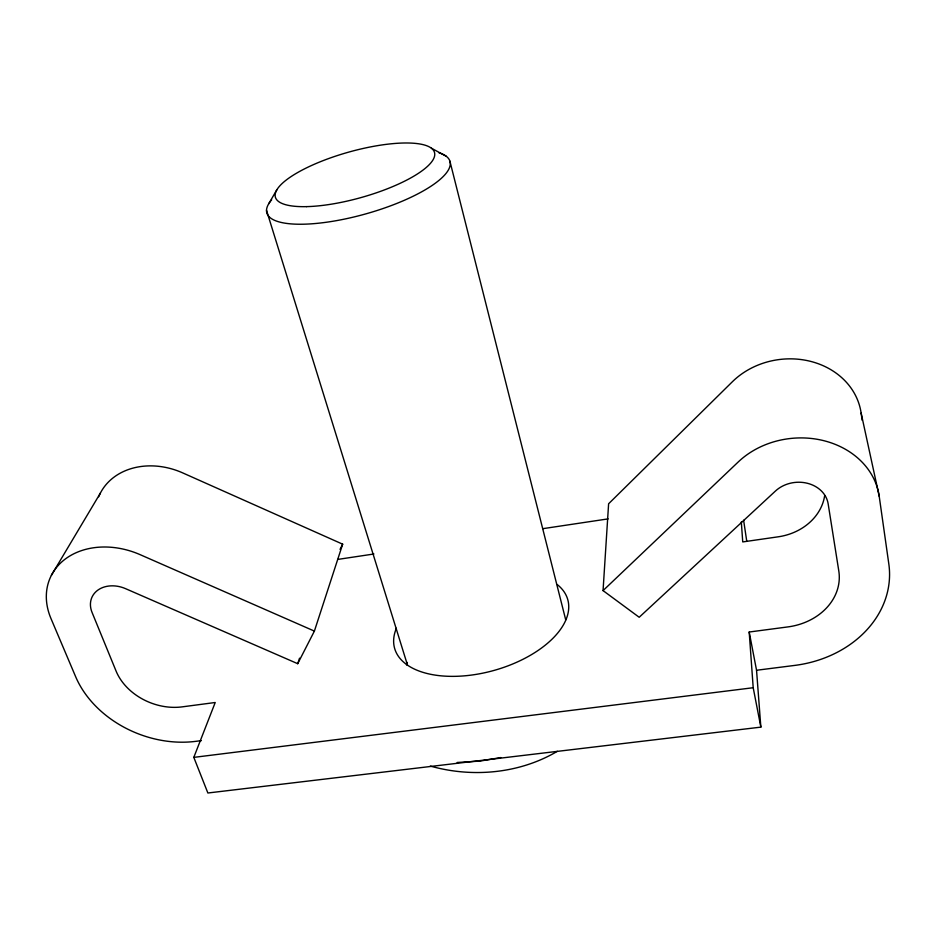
<?xml version="1.0" encoding="UTF-8"?>
<svg xmlns="http://www.w3.org/2000/svg" width="936" height="936" viewBox="0 0 936 936"><rect width="100%" height="100%" fill="white"/><g stroke="black" fill="none" stroke-linecap="round" stroke-linejoin="round"><path stroke-width="1.4" d="M603.053 590.604L608.611 503.767L732.326 381.794A74.564 64.479 -7.6 0 1 809.839 361.179A74.564 64.479 -7.6 0 1 861.132 413.08L879.208 496.279L888.826 564.01A109.149 90.031 -3.1 0 1 794.804 665.402L756.545 670.258L749.198 632.022L787.925 626.909A59.623 49.163 -3.1 0 0 838.796 570.948L828.149 503.814A30.654 25.799 -5.5 0 0 807.16 483.222A30.654 25.799 -5.5 0 0 775.476 491.014L639.194 617.269L603.053 590.604L738.188 462.01A81.572 68.667 -5.5 0 1 823.235 440.54A81.572 68.667 -5.5 0 1 879.208 496.279M756.545 670.258L760.851 727.132L207.874 793.003L193.81 757.376L215.221 702.503L182.157 706.867A54.007 42.05 21.5 0 1 116.064 671.03L92.056 612.425A27.542 21.622 24.1 0 1 97.987 590.031A27.542 21.622 24.1 0 1 125.599 588.674L297.718 663.694L314.391 631.098L342.67 544.179L182.695 472.891A67.497 54.896 25 0 0 98.689 496.77M297.718 663.694L299.543 658.172M340.049 549.362L342.67 544.179M268.702 203.814L276.927 189.657M51.41 575.277L100.409 493.05M557.341 751.315C519.468 773.733 472.352 777.921 430.314 766.069M500.854 757.563L480.051 761.085L457.131 762.489M337.779 559.412L373.92 553.995M543.067 528.641L608.119 518.883M201.369 740.633L195.671 741.359A98.853 76.998 21.6 0 1 75.617 676.634L50.953 618.485A73.289 57.552 24.1 0 1 66.222 558.347A73.289 57.552 24.1 0 1 140.107 554.65L314.391 631.098M193.81 757.376L753.199 687.726L760.851 727.132M431.402 148.204L446.191 156.23M266.514 210.284L407.441 664.923M449.9 161.144L565.718 619.843M743.617 520.252L746.776 541.382M861.132 413.08L862.173 420.311M741.312 521.972L742.739 541.921L778.225 536.808A54.604 46.379 -4.7 0 0 824.639 495.764M749.198 632.022L753.199 687.726M557.177 584.497A89.938 48.192 -15.7 0 1 492.898 670.738A89.938 48.192 -15.7 0 1 396.384 628.278M406.493 664.899A88.873 49.386 -15.7 0 1 407.406 662.466M438.773 152.685A95.133 27.752 -15.7 0 1 366.175 213.782A95.133 27.752 -15.7 0 1 271.662 199.813M306.517 206.634A82.66 23.552 -15.7 0 0 434.105 157.622A82.66 23.552 -15.7 0 0 324.172 160.22A82.66 23.552 -15.7 0 0 306.517 206.634"/></g></svg>
